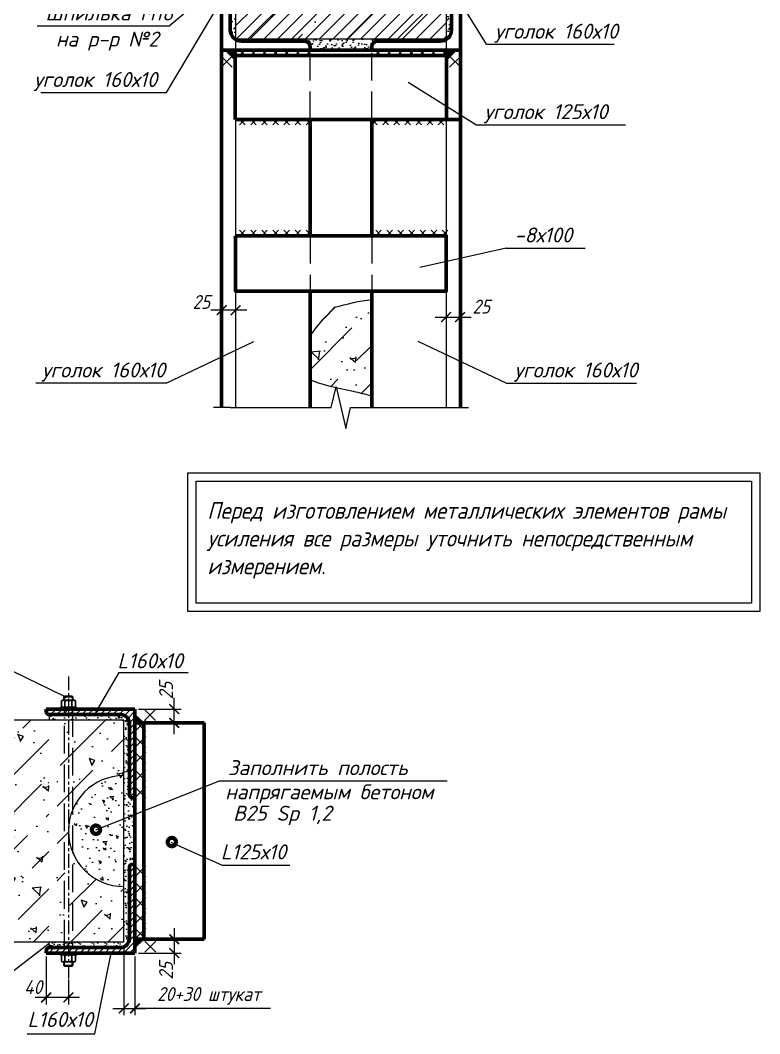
# Model space of a CAD drawing. Header units: millimetres. Extents: x 749182 to 2267578, y 70462 to 311449.
# Drawn here: x 2157610 to 2160279, y 173083 to 176737 of the extents above; entities that cross this region are included whole.
import ezdxf

# ---------------------------------------------------------------- set-up
doc = ezdxf.new("R2010")
doc.units = ezdxf.units.MM
doc.linetypes.add('GOST2.303 4', pattern=[7, 5, -2, 0])
doc.linetypes.add('осеваяX2', pattern=[4, 2.5, -0.5, 0.5, -0.5])
doc.layers.get('Defpoints').update_dxf_attribs({"color": 255})
for name, color, linetype, lineweight in [('1Стены', 252, 'Continuous', 25), ('монолит', 176, 'Continuous', 50), ('Оси', 165, 'осеваяX2', 13), ('Размер', 7, 'Continuous', 13), ('сварка', 156, 'Continuous', 9), ('штрих', 8, 'Continuous', 5), ('штриховка кирпич', 42, 'Continuous', 5), ('Штрихока', 8, 'Continuous', 9)]:
    doc.layers.add(name, color=color, linetype=linetype, lineweight=lineweight)
for name, color, linetype in [('металл', 124, 'Continuous'), ('Текст', 7, 'Continuous'), ('Штриховка', 252, 'Continuous')]:
    doc.layers.add(name, color=color, linetype=linetype)
doc.styles.add('GOST 2.304_new', font='isocpeur.ttf', dxfattribs={"width": 0.9, "oblique": 15})
doc.styles.add('М2', font='isocpeui.ttf')
doc.dimstyles.new('SPDS', dxfattribs={"dimscale": 25, "dimtxt": 2.5, "dimasz": 1.77, "dimexe": 1.25, "dimexo": 0.625, "dimtad": 1, "dimdec": 0, "dimrnd": 0.001, "dimtxsty": 'GOST 2.304_new', "dimblk": 'ARCHTICK', "dimcen": 2.5, "dimdle": 2, "dimclrt": 256, "dimazin": 2, "dimtfac": 0.75, "dimtdec": 0, "dimtmove": 1, "dimatfit": 3, "dimfxl": 0, "dimtolj": 1, "dimlwd": 9, "dimlwe": 9, "dimarcsym": 0})
doc.dimstyles.new('SPDS 1_10', dxfattribs={"dimscale": 10, "dimtxt": 2.5, "dimasz": 1.77, "dimexe": 1.25, "dimexo": 0.625, "dimtad": 1, "dimdec": 0, "dimrnd": 0.001, "dimtxsty": 'М2', "dimblk": 'ARCHTICK', "dimcen": 2.5, "dimdle": 2, "dimclrt": 256, "dimadec": 0, "dimazin": 2, "dimtfac": 0.75, "dimtdec": 0, "dimtmove": 1, "dimatfit": 3, "dimfxl": 0, "dimtolj": 1, "dimlwd": 9, "dimlwe": 9, "dimarcsym": 0})
pattern_1 = [(45, (-42280836.909, -1566171.512), (-5.6126600757, 5.6126600757), [])]

# ---------------------------------------------------------------- blocks, each defined once
blk = doc.blocks.new('_ArchTick')
at = {"color": 0, "linetype": 'ByBlock', "const_width": 0.15}
blk.add_lwpolyline([(-0.5, -0.5), (0.5, 0.5)], dxfattribs=at)
blk = doc.blocks.new('*D3067')
at = {"layer": 'Defpoints', "color": 0, "lineweight": 20, "ltscale": 10, "transparency": 16777216}
for p in [(383, -779.1), (423, -820.5), (383, -859.1)]:
    blk.add_point(p, dxfattribs=at)
at = {"layer": 'Размер', "color": 0, "lineweight": 9, "ltscale": 10, "transparency": 16777216}
for p, q in [((383, -785.3), (383, -871.6)), ((423, -826.7), (423, -871.6)), ((443, -859.1), (363, -859.1))]:
    blk.add_line(p, q, dxfattribs=at)
at = {"layer": 'Размер', "color": 0, "lineweight": 9, "ltscale": 10, "transparency": 16777216, "xscale": 17.7, "yscale": 17.7, "zscale": 17.7, "rotation": 180}
blk.add_blockref('_ArchTick', (383, -859.1), dxfattribs=at)
at = {"layer": 'Размер', "color": 0, "lineweight": 9, "ltscale": 10, "transparency": 16777216, "xscale": 17.7, "yscale": 17.7, "zscale": 17.7}
blk.add_blockref('_ArchTick', (423, -859.1), dxfattribs=at)
at = {"layer": 'Размер', "ltscale": 10, "transparency": 16777216, "insert": (359.4, -840.4), "char_height": 25, "attachment_point": 5, "style": 'GOST 2.304_new'}
blk.add_mtext('\\A1;40', dxfattribs=at)
blk = doc.blocks.new('*D838')
at = {"layer": 'Defpoints', "color": 0, "ltscale": 20, "transparency": 16777216}
for p in [(543, -339.1), (614, -339.1), (543, -364.1)]:
    blk.add_point(p, dxfattribs=at)
at = {"layer": 'Размер', "color": 0, "lineweight": 9, "ltscale": 20, "transparency": 16777216}
for p, q in [((614, -384.1), (614, -319.1)), ((549.3, -339.1), (626.5, -339.1)), ((549.3, -364.1), (626.5, -364.1))]:
    blk.add_line(p, q, dxfattribs=at)
at = {"layer": 'Размер', "color": 0, "lineweight": 9, "ltscale": 20, "transparency": 16777216, "xscale": 17.7, "yscale": 17.7, "zscale": 17.7}
for p, rotation in [((614, -339.1), 90), ((614, -364.1), 270)]:
    blk.add_blockref('_ArchTick', p, dxfattribs=dict(at, rotation=rotation))
at = {"layer": 'Размер', "ltscale": 20, "transparency": 16777216, "insert": (599.2, -305.9), "char_height": 25, "attachment_point": 5, "rotation": 90, "style": 'GOST 2.304_new'}
blk.add_mtext('\\A1;25', dxfattribs=at)
blk = doc.blocks.new('*D723')
at = {"layer": 'Defpoints', "color": 0, "ltscale": 20, "transparency": 16777216}
for p in [(543, -754.1), (543, -779.1), (614, -779.1)]:
    blk.add_point(p, dxfattribs=at)
at = {"layer": 'Размер', "color": 0, "lineweight": 9, "ltscale": 20, "transparency": 16777216}
for p, q in [((614, -734.1), (614, -799.1)), ((549.3, -754.1), (626.5, -754.1)), ((549.3, -779.1), (626.5, -779.1))]:
    blk.add_line(p, q, dxfattribs=at)
at = {"layer": 'Размер', "color": 0, "lineweight": 9, "ltscale": 20, "transparency": 16777216, "xscale": 17.7, "yscale": 17.7, "zscale": 17.7}
for p, rotation in [((614, -754.1), 90), ((614, -779.1), 270)]:
    blk.add_blockref('_ArchTick', p, dxfattribs=dict(at, rotation=rotation))
at = {"layer": 'Размер', "ltscale": 20, "transparency": 16777216, "insert": (599.2, -811), "char_height": 25, "attachment_point": 5, "rotation": 90, "style": 'GOST 2.304_new'}
blk.add_mtext('\\A1;25', dxfattribs=at)
blk = doc.blocks.new('свар')
at = {"layer": 'сварка', "color": 0, "linetype": 'Continuous', "ltscale": 10}
for p, q in [((10, 10), (-10, -10)), ((-10, 10), (10, -10))]:
    blk.add_line(p, q, dxfattribs=at)
blk = doc.blocks.new('*D3068')
at = {"color": 0, "lineweight": 9, "ltscale": 100, "transparency": 16777216}
for p, q in [((523, -765.3), (523, -891.3)), ((543, -785.3), (543, -891.3)), ((503, -878.8), (563, -878.8)), ((787.4, -878.8), (543, -878.8))]:
    blk.add_line(p, q, dxfattribs=at)
at = {"layer": 'Defpoints', "color": 0, "lineweight": 20, "ltscale": 100, "transparency": 16777216}
for p in [(523, -759.1), (543, -779.1), (543, -878.8)]:
    blk.add_point(p, dxfattribs=at)
at = {"color": 0, "lineweight": 9, "ltscale": 100, "transparency": 16777216, "xscale": 17.7, "yscale": 17.7, "zscale": 17.7, "rotation": 180}
blk.add_blockref('_ArchTick', (523, -878.8), dxfattribs=at)
at = {"color": 0, "lineweight": 9, "ltscale": 100, "transparency": 16777216, "xscale": 17.7, "yscale": 17.7, "zscale": 17.7}
blk.add_blockref('_ArchTick', (543, -878.8), dxfattribs=at)
at = {"ltscale": 100, "transparency": 16777216, "insert": (676.5, -856.3), "char_height": 25, "width": 317.422, "attachment_point": 5, "style": 'GOST 2.304_new'}
blk.add_mtext('\\A1;20+30 штукат', dxfattribs=at)
blk = doc.blocks.new('*D722')
at = {"layer": 'Defpoints', "color": 0, "ltscale": 20, "transparency": 16777216}
for p in [(-25, 254.7), (0, 209.7), (-25, 175.7)]:
    blk.add_point(p, dxfattribs=at)
at = {"layer": 'Размер', "color": 0, "lineweight": 9, "ltscale": 20, "transparency": 16777216}
for p, q in [((-25, 248.5), (-25, 163.2)), ((0, 203.5), (0, 163.2)), ((20, 175.7), (-45, 175.7))]:
    blk.add_line(p, q, dxfattribs=at)
at = {"layer": 'Размер', "color": 0, "lineweight": 9, "ltscale": 20, "transparency": 16777216, "xscale": 17.7, "yscale": 17.7, "zscale": 17.7, "rotation": 180}
blk.add_blockref('_ArchTick', (-25, 175.7), dxfattribs=at)
at = {"layer": 'Размер', "color": 0, "lineweight": 9, "ltscale": 20, "transparency": 16777216, "xscale": 17.7, "yscale": 17.7, "zscale": 17.7}
blk.add_blockref('_ArchTick', (0, 175.7), dxfattribs=at)
at = {"layer": 'Размер', "ltscale": 20, "transparency": 16777216, "insert": (-61.9, 190.5), "char_height": 25, "attachment_point": 5, "style": 'GOST 2.304_new'}
blk.add_mtext('\\A1;25', dxfattribs=at)
blk = doc.blocks.new('*D721')
at = {"layer": 'Defpoints', "color": 0, "ltscale": 20, "transparency": 16777216}
for p in [(405, 254.7), (380, 209.7), (405, 163.3)]:
    blk.add_point(p, dxfattribs=at)
at = {"layer": 'Размер', "color": 0, "lineweight": 9, "ltscale": 20, "transparency": 16777216}
for p, q in [((405, 248.5), (405, 150.8)), ((380, 203.5), (380, 150.8)), ((360, 163.3), (425, 163.3))]:
    blk.add_line(p, q, dxfattribs=at)
at = {"layer": 'Размер', "color": 0, "lineweight": 9, "ltscale": 20, "transparency": 16777216, "xscale": 17.7, "yscale": 17.7, "zscale": 17.7, "rotation": 180}
blk.add_blockref('_ArchTick', (380, 163.3), dxfattribs=at)
at = {"layer": 'Размер', "color": 0, "lineweight": 9, "ltscale": 20, "transparency": 16777216, "xscale": 17.7, "yscale": 17.7, "zscale": 17.7}
blk.add_blockref('_ArchTick', (405, 163.3), dxfattribs=at)
at = {"layer": 'Размер', "ltscale": 20, "transparency": 16777216, "insert": (443.3, 182.2), "char_height": 25, "attachment_point": 5, "style": 'GOST 2.304_new'}
blk.add_mtext('\\A1;25', dxfattribs=at)
blk = doc.blocks.new('A$Cb5a00bde')
at = {"layer": 'Размер', "ltscale": 20}
h = blk.add_hatch(dxfattribs=at)
h.set_pattern_fill('AR-CONC', color=0, scale=0.7, angle=90)
h.set_pattern_definition([(140, (-186496.8, 233616.44), (11.15736, 127.52927), [13.335, -146.685]), (85, (-186496.8, 233616.44), (-133.73979, -24.670395), [10.668, -117.34841]), (190.451445, (-186495.87, 233627.07), (-122.582426, 102.858873), [11.333006, -124.66317]), (136.1842, (-186532.36, 233616.44), (29.42963, 189.75533), [20.0025, -220.0275]), (186.63556, (-186529.9, 233632.25), (-173.19829, 166.18289), [16.99952, -186.99493]), (81.18415, (-186532.36, 233616.44), (-173.19829, 166.1829), [16.00198, -176.02181]), (111, (-186523.47, 233634.22), (71.58564, 106.130074), [13.335, -146.685]), (56, (-186523.47, 233634.22), (-128.931576, 43.26142), [10.668, -117.348]), (161.451445, (-186517.5, 233643.07), (-57.34594, 149.391493), [11.333006, -124.662956]), (127.5, (-186496.8, 233616.44), (-59.188527, 2.162022), [0, -115.9256, 0, -119.126, 0, -117.7925]), (97.5, (-186496.8, 233616.44), (-70.126402, 46.773764), [0, -67.9196, 0, -113.2586, 0, -44.8945]), (57.5, (-186496.8, 233576.793), (4.010121, 94.9134166), [0, -44.45, 0, -138.684, 0, -184.023]), (47.5, (-186496.8, 233559.01), (-17.798544, 103.690427), [0, -57.785, 0, -92.1004, 0, -130.683])])
h.paths.add_polyline_path([(-14, -759.1), (387.9, -759.1), (387.9, -359.1), (301.2, -359.1), (-14, -359.1), (-14, -541.6), (23.5, -550.3), (-14, -559.1)])
edge = h.paths.add_edge_path(flags=16)
edge.add_arc((203, -559.1), 100, 0, 360)
edge = h.paths.add_edge_path()
edge.add_line((523, -459.1), (523, -359.1))
edge.add_line((523, -359.1), (402.6, -359.1))
edge.add_line((402.6, -359.1), (402.6, -759.1))
edge.add_line((402.6, -759.1), (523, -759.1))
edge.add_line((523, -759.1), (523, -659.1))
edge.add_arc((523, -559.1), 100, 90, 270, ccw=False)
h = blk.add_hatch(dxfattribs=at)
h.set_pattern_fill('AR-SAND', color=0, scale=0.3)
h.set_pattern_definition([(37.5, (-42280836.909, -1566171.512), (-0.4800093888, 14.68239712), [0, -11.5824, 0, -12.954, 0, -12.3825]), (7.5, (-42280836.91, -1566171.512), (13.485698494, 21.504753017), [0, -6.2484, 0, -10.4394, 0, -4.0005]), (327.5, (-42280846.282, -1566171.512), (23.7297711072, 0.0431155404), [0, -3.81, 0, -13.716, 0, -17.907]), (317.5, (-42280846.282, -1566171.512), (22.906693574, 6.687879698), [0, -1.905, 0, -8.9916, 0, -10.287])])
h.paths.add_polyline_path([(415.7, -349.1), (388.3, -349.1), (388.3, -359.1), (415.7, -359.1)])
h.paths.add_polyline_path([(423, -349.1), (415.7, -349.1), (415.7, -359.1), (423, -359.1)])
h.paths.add_polyline_path([(430.4, -349.1), (423, -349.1), (423, -359.1), (430.4, -359.1)])
h.paths.add_polyline_path([(517, -349.1), (430.4, -349.1), (430.4, -359.1), (523, -359.1), (523, -759.1), (430.4, -759.1), (430.4, -769.1), (517, -769.1, 0.414214), (533, -753.1), (533, -624.4, -0.414214), (538.3, -619.1), (543, -619.1), (543, -499.1), (538.3, -499.1, -0.414214), (533, -493.8), (533, -365.1, 0.414214)])
h.paths.add_polyline_path([(430.4, -759.1), (423, -759.1), (423, -769.1), (430.4, -769.1)])
h.paths.add_polyline_path([(423, -759.1), (415.7, -759.1), (415.7, -769.1), (423, -769.1)])
h.paths.add_polyline_path([(415.7, -759.1), (388.3, -759.1), (388.3, -769.1), (415.7, -769.1)])
h = blk.add_hatch(dxfattribs=at)
h.set_pattern_fill('AR-CONC', color=0, scale=0.3, angle=90)
h.set_pattern_definition([(140, (-186496.8, 233616.44), (4.7817257, 54.655401), [5.715, -62.865]), (85, (-186496.8, 233616.44), (-57.317054, -10.573026), [4.572, -50.292175]), (190.451445, (-186496.4, 233620.997), (-52.535326, 44.082374), [4.857003, -53.427073]), (136.1842, (-186512.04, 233616.44), (12.612698, 81.323712), [8.5725, -94.2975]), (186.635558, (-186510.99, 233623.22), (-74.227837, 71.22124), [7.285507, -80.140682]), (81.18415, (-186512.04, 233616.44), (-74.227837, 71.22124), [6.85799, -75.43792]), (111, (-186508.23, 233624.06), (30.6795595, 45.4843174), [5.715, -62.865]), (56, (-186508.23, 233624.06), (-55.25639, 18.540609), [4.572, -50.292]), (161.451445, (-186505.674, 233627.85), (-24.576831, 64.024926), [4.857003, -53.426981]), (127.5, (-186496.8, 233616.442), (-25.3665117, 0.926581), [0, -49.6824, 0, -51.054, 0, -50.4825]), (97.5, (-186496.8, 233616.442), (-30.0541724, 20.0458988), [0, -29.1084, 0, -48.5394, 0, -19.2405]), (57.5, (-186496.8, 233599.45), (1.7186232, 40.6771786), [0, -19.05, 0, -59.436, 0, -78.867]), (47.5, (-186496.8, 233591.83), (-7.6279473, 44.4387544), [0, -24.765, 0, -39.4716, 0, -56.007])])
h.paths.add_polyline_path([(523, -459.1, 1), (523, -659.1)])
at = {"layer": 'сварка', "linetype": 'Continuous', "ltscale": 5}
for points in [[(543, -364.1), (543, -348.7), (559, -364.1)], [(543, -754.1), (543, -769.4), (559, -754.1)]]:
    blk.add_hatch(color=0, dxfattribs=at).paths.add_polyline_path(points)
at = {"layer": 'штрих', "ltscale": 20}
h = blk.add_hatch(dxfattribs=at)
h.set_pattern_fill('ANSI31', color=0, scale=2.5)
h.set_pattern_definition(pattern_1)
h.paths.add_polyline_path([(543, -339.1), (430.4, -339.1), (430.4, -349.1), (517, -349.1, -0.414214), (533, -365.1), (533, -493.8, 0.414214), (538.3, -499.1), (543, -499.1)])
h.paths.add_polyline_path([(430.4, -339.1), (423, -339.1), (423, -349.1), (430.4, -349.1)])
h.paths.add_polyline_path([(423, -339.1), (415.7, -339.1), (415.7, -349.1), (423, -349.1)])
h.paths.add_polyline_path([(415.7, -339.1), (383, -339.1), (383, -343.8, 0.414214), (388.3, -349.1), (415.7, -349.1)])
h = blk.add_hatch(dxfattribs=at)
h.set_pattern_fill('ANSI31', color=0, scale=2.5)
h.set_pattern_definition(pattern_1)
h.paths.add_polyline_path([(543, -779.1), (430.4, -779.1), (430.4, -769.1), (517, -769.1, 0.414214), (533, -753.1), (533, -624.4, -0.414214), (538.3, -619.1), (543, -619.1)])
h.paths.add_polyline_path([(430.4, -779.1), (423, -779.1), (423, -769.1), (430.4, -769.1)])
h.paths.add_polyline_path([(423, -779.1), (415.7, -779.1), (415.7, -769.1), (423, -769.1)])
h.paths.add_polyline_path([(415.7, -779.1), (383, -779.1), (383, -774.4, -0.414214), (388.3, -769.1), (415.7, -769.1)])
at = {"layer": 'штриховка кирпич', "ltscale": 20}
h = blk.add_hatch(dxfattribs=at)
h.set_pattern_fill('ANSI36', color=0, scale=15)
h.set_pattern_definition([(45, (-186496.8, 233616.44), (25.25697, 92.608891), [119.0625, -23.8125, 0, -23.8125])])
h.paths.add_polyline_path([(-14, -541.6), (23.5, -550.3), (-14, -559.1), (-14, -759.1), (387.9, -759.1), (387.9, -359.1), (301.2, -359.1), (-14, -359.1)])
edge = h.paths.add_edge_path(flags=16)
edge.add_arc((203, -559.1), 100, 0, 360)
edge = h.paths.add_edge_path()
edge.add_line((402.6, -759.1), (523, -759.1))
edge.add_line((523, -759.1), (523, -659.1))
edge.add_arc((523, -559.1), 100, 90, 270, ccw=False)
edge.add_line((523, -459.1), (523, -359.1))
edge.add_line((523, -359.1), (402.6, -359.1))
edge.add_line((402.6, -359.1), (402.6, -759.1))
at = {"color": 0, "ltscale": 10}
for p, q in [((388.3, -349.1), (388.3, -359.1)), ((388.3, -769.1), (388.3, -759.1))]:
    blk.add_line(p, q, dxfattribs=at)
at = {"layer": '1Стены', "color": 0, "linetype": 'GOST2.303 4', "lineweight": 13, "ltscale": 10}
for p, q in [((415.7, -769.1), (415.7, -339.1)), ((430.4, -339.1), (430.4, -769.1))]:
    blk.add_line(p, q, dxfattribs=at)
at = {"layer": 'металл', "color": 0, "linetype": 'Continuous', "lineweight": 30, "ltscale": 10}
for p, q in [((412.6, -323.1), (410.3, -324.4)), ((410.3, -324.4), (410.3, -334.8)), ((423, -323.1), (412.6, -323.1)), ((416.1, -315.7), (415, -316.8)), ((431, -316.8), (415, -316.8)), ((415, -323.1), (415, -316.8)), ((429.9, -315.7), (416.1, -315.7)), ((416.7, -334.8), (416.7, -324.4)), ((423, -323.1), (433.5, -323.1)), ((429.4, -334.8), (429.4, -324.4)), ((431, -316.8), (429.9, -315.7)), ((431, -316.8), (431, -323.1)), ((433.5, -323.1), (435.7, -324.4)), ((435.7, -324.4), (435.7, -334.8)), ((408, -336.1), (408, -339.1)), ((438, -336.1), (408, -336.1)), ((408, -339.1), (438, -339.1)), ((412.6, -336.1), (410.3, -334.8)), ((423, -336.1), (412.6, -336.1)), ((431, -336.1), (415, -336.1)), ((423, -336.1), (433.5, -336.1)), ((433.5, -336.1), (435.7, -334.8)), ((438, -339.1), (438, -336.1)), ((408, -782.1), (408, -779.1)), ((408, -779.1), (438, -779.1)), ((438, -782.1), (408, -782.1)), ((412.6, -782.1), (410.3, -783.4)), ((410.3, -793.8), (410.3, -783.4)), ((423, -782.1), (412.6, -782.1)), ((431, -782.1), (415, -782.1)), ((416.7, -783.4), (416.7, -793.8)), ((423, -782.1), (433.5, -782.1)), ((429.4, -783.4), (429.4, -793.8)), ((433.5, -782.1), (435.7, -783.4)), ((435.7, -793.8), (435.7, -783.4)), ((438, -779.1), (438, -782.1)), ((412.6, -795.1), (410.3, -793.8)), ((423, -795.1), (412.6, -795.1)), ((415, -795.1), (415, -801.3)), ((416.1, -802.4), (415, -801.3)), ((431, -801.3), (415, -801.3)), ((429.9, -802.4), (416.1, -802.4)), ((423, -795.1), (433.5, -795.1)), ((431, -801.3), (429.9, -802.4)), ((431, -801.3), (431, -795.1)), ((433.5, -795.1), (435.7, -793.8))]:
    blk.add_line(p, q, dxfattribs=at)
at = {"layer": 'металл', "color": 0, "linetype": 'Continuous', "lineweight": 25, "ltscale": 10}
for p, q in [((416.1, -315.7), (416.1, -323.1)), ((429.9, -315.7), (429.9, -323.1))]:
    blk.add_line(p, q, dxfattribs=at)
at = {"layer": 'металл', "color": 0, "linetype": 'Continuous', "lineweight": 60, "ltscale": 10, "extrusion": (0, 0, -1)}
for p, q in [((383, -339.1), (383, -343.8)), ((543, -339.1), (383, -339.1)), ((543, -499.1), (543, -339.1)), ((388.3, -349.1), (517, -349.1)), ((533, -365.1), (533, -493.8)), ((538.3, -499.1), (543, -499.1)), ((538.3, -619.1), (543, -619.1)), ((543, -619.1), (543, -779.1)), ((533, -753.1), (533, -624.4)), ((383, -779.1), (383, -774.4)), ((543, -779.1), (383, -779.1)), ((388.3, -769.1), (517, -769.1))]:
    blk.add_line(p, q, dxfattribs=at)
at = {"layer": 'металл', "color": 0, "linetype": 'Continuous', "lineweight": 60, "ltscale": 100}
for p, q in [((543, -364.1), (543, -749.1)), ((668, -364.1), (543, -364.1)), ((559, -754.1), (559, -364.1)), ((668, -364.1), (668, -754.1)), ((668, -754.1), (543, -754.1))]:
    blk.add_line(p, q, dxfattribs=at)
at = {"layer": 'металл', "color": 0, "linetype": 'Continuous', "lineweight": 30, "ltscale": 10}
for centre, radius, start, end in [((413.5, -329), 5.62, 55.6158, 115.6158), ((423, -344.4), 21, 72.412, 107.588), ((432.5, -329), 5.62, 64.3842, 124.3842), ((413.5, -330.1), 5.62, 244.3842, 304.3842), ((423, -314.7), 21, 252.412, 287.588), ((432.5, -330.1), 5.62, 235.6158, 295.6158), ((413.5, -788), 5.62, 55.6158, 115.6158), ((423, -803.4), 21, 72.412, 107.588), ((432.5, -788), 5.62, 64.3842, 124.3842), ((413.5, -789.1), 5.62, 244.3842, 304.3842), ((423, -773.7), 21, 252.412, 287.588), ((432.5, -789.1), 5.62, 235.6158, 295.6158)]:
    blk.add_arc(centre, radius, start, end, dxfattribs=at)
at = {"layer": 'металл', "color": 0, "linetype": 'Continuous', "lineweight": 60, "ltscale": 10, "extrusion": (0, 0, -1)}
for centre, radius, start, end in [((-388.3, -343.8), 5.3, 270, 0), ((-517, -365.1), 16, 90, 180), ((-538.3, -493.8), 5.3, 270, 0), ((-538.3, -624.4), 5.3, 0, 90), ((-517, -753.1), 16, 180, 270), ((-388.3, -774.4), 5.3, 0, 90)]:
    blk.add_arc(centre, radius, start, end, dxfattribs=at)
at = {"layer": 'монолит', "color": 0, "lineweight": 25, "ltscale": 100}
for p, q in [((523, -359.1), (-14, -359.1)), ((523, -759.1), (523, -359.1)), ((523, -759.1), (-14, -759.1))]:
    blk.add_line(p, q, dxfattribs=at)
blk.add_arc((523, -559.1), 100, 90, 270, dxfattribs=at)
at = {"layer": 'Оси', "color": 0, "ltscale": 10}
blk.add_line((423, -280.2), (423, -840.6), dxfattribs=at)
at = {"layer": 'сварка', "color": 0, "linetype": 'Continuous', "ltscale": 5}
for p, q in [((543, -348.7), (559, -364.1)), ((543, -769.4), (559, -754.1))]:
    blk.add_line(p, q, dxfattribs=at)
at = {"layer": 'Текст', "ltscale": 10}
for p, q in [((415, -315.7), (302.2, -261.2)), ((695.9, -468.3), (1106.6, -468.3)), ((700.4, -620.8), (822.5, -620.8))]:
    blk.add_line(p, q, dxfattribs=at)
at = {"layer": 'Текст', "color": 0, "ltscale": 10}
for p, q in [((513.9, -273.3), (471.8, -345.3)), ((513.9, -273.3), (638.9, -273.3)), ((472.8, -556.7), (695.9, -468.3)), ((607.9, -578.9), (700.4, -620.8)), ((388.3, -762), (309.2, -822.8)), ((470.9, -924.5), (500.3, -779.1)), ((348.8, -924.5), (470.9, -924.5))]:
    blk.add_line(p, q, dxfattribs=at)
at = {"layer": 'Текст', "color": 0, "linetype": 'Continuous', "lineweight": 25, "ltscale": 10}
for p, q in [((416.1, -802.4), (416.1, -795.1)), ((429.9, -802.4), (429.9, -795.1))]:
    blk.add_line(p, q, dxfattribs=at)
at = {"layer": 'Текст', "color": 0, "ltscale": 10, "const_width": 15}
for points in [[(476.5, -556.7, 1), (469, -556.7, 1)], [(613.4, -578.9, 1), (605.9, -578.9, 1)]]:
    blk.add_lwpolyline(points, format="xyb", close=True, dxfattribs=at)
at = {"layer": 'Размер', "color": 0, "rotation": 270.0000000023722}
for p in [(570.3, -350), (553, -369.6), (553, -398.5), (553, -426.8), (553, -458.9), (553, -489.1), (553, -631.9), (553, -661.5), (553, -689.1), (553, -716.4), (553, -744.1), (571, -767.5)]:
    blk.add_blockref('свар', p, dxfattribs=at)
at = {"layer": 'Текст', "ltscale": 10, "style": 'М2'}
for s, p in [('L160х10', (511.5, -265.6)), ('Заполнить полость', (710.9, -458.3)), ('напрягаемым бетоном ', (705.9, -501.8)), ('В25 Sp 1,2', (720.3, -540.4)), ('L125х10', (698, -610.1)), ('L160х10', (349.3, -912.3))]:
    blk.add_text(s, height=27, dxfattribs=at).set_placement(p)
at = {"ltscale": 100}
dim = blk.add_linear_dim(base=(543, -878.8), p1=(523, -759.1), p2=(543, -779.1), text='<>+30 штукат', dimstyle='SPDS 1_10', dxfattribs=at)
dim.commit()
dim.dimension.update_dxf_attribs({"geometry": '*D3068', "text_midpoint": (676.5, -886.9), "dimtype": 160})
at = {"layer": 'Размер', "color": 0, "ltscale": 20}
for base, p1, p2, angle, override, picture, middle in [((614, -339.1), (543, -364.1), (543, -339.1), 270, {"dimscale": 10, "dimfxl": 1.25, "dimtfill": 0, "dimarcsym": 1}, '*D838', (617.9, -305.9)), ((614, -779.1), (543, -754.1), (543, -779.1), 90, {"dimscale": 10, "dimtxsty": 'GOST 2.304_new', "dimfxl": 1.25, "dimtfill": 0, "dimarcsym": 1}, '*D723', (617.9, -811))]:
    dim = blk.add_linear_dim(base=base, p1=p1, p2=p2, angle=angle, dimstyle='SPDS', override=override, dxfattribs=at)
    dim.commit()
    dim.dimension.update_dxf_attribs({"geometry": picture, "text_midpoint": middle, "dimtype": 128})
at = {"layer": 'Размер', "color": 0, "ltscale": 10}
dim = blk.add_linear_dim(base=(383, -859.1), p1=(423, -820.5), p2=(383, -779.1), dimstyle='SPDS', override={"dimscale": 10, "dimtxsty": 'GOST 2.304_new', "dimfxl": 1.25, "dimtfill": 0, "dimarcsym": 1}, dxfattribs=at)
dim.commit()
dim.dimension.update_dxf_attribs({"geometry": '*D3067', "text_midpoint": (359.4, -859.1), "dimtype": 160})
blk = doc.blocks.new('A$Cb0885363')
at = {"ltscale": 100}
h = blk.add_hatch(color=0, dxfattribs=at)
h.dxf.hatch_style = 1
h.paths.add_polyline_path([(-18.7, 644.7), (-0.6, 644.7), (-0.6, 626.7)])
h = blk.add_hatch(color=0, dxfattribs=at)
h.dxf.hatch_style = 1
h.paths.add_polyline_path([(398.7, 644.7), (380.6, 644.7), (380.6, 626.7)])
at = {"layer": 'Размер', "ltscale": 20}
h = blk.add_hatch(dxfattribs=at)
h.set_pattern_fill('AR-SAND', color=0, scale=0.3, angle=90)
h.set_pattern_definition([(127.5, (-42286669.228, -1517349.751), (-14.68239712, -0.4800093888), [0, -11.5824, 0, -12.954, 0, -12.3825]), (97.5, (-42286669.228, -1517349.75), (-21.504753017, 13.485698494), [0, -6.2484, 0, -10.4394, 0, -4.0005]), (57.5, (-42286669.228, -1517359.123), (-0.0431155404, 23.7297711072), [0, -3.81, 0, -13.716, 0, -17.907]), (47.5, (-42286669.228, -1517359.123), (-6.687879698, 22.906693574), [0, -1.905, 0, -8.9916, 0, -10.287])])
edge = h.paths.add_edge_path()
edge.add_line((255.6, 660.7), (369.6, 660.7))
edge.add_arc((369.6, 680.7), 20, 270, 301.3323)
edge.add_line((380, 663.6), (380, 664.7))
edge.add_line((380, 664.7), (0, 664.7))
edge.add_line((0, 664.7), (0, 663.6))
edge.add_arc((10.4, 680.7), 20, 238.6677, 270)
edge.add_line((10.4, 660.7), (124.4, 660.7))
edge.add_arc((124.4, 650.7), 10, 0, 90, ccw=False)
edge.add_line((134.4, 650.7), (134.4, 644.7))
edge.add_line((134.4, 644.7), (245.6, 644.7))
edge.add_line((245.6, 644.7), (245.6, 650.7))
edge.add_arc((255.6, 650.7), 10, 90, 180, ccw=False)
edge = h.paths.add_edge_path()
edge.add_line((0, 799.7), (-9.6, 799.7))
edge.add_line((-9.6, 799.7), (-9.6, 680.7))
edge.add_arc((10.4, 680.7), 20, 180, 238.6677)
edge.add_line((0, 663.6), (0, 799.7))
edge = h.paths.add_edge_path()
edge.add_line((389.6, 799.7), (380, 799.7))
edge.add_line((380, 799.7), (380, 663.6))
edge.add_arc((369.6, 680.7), 20, 301.3323, 360)
edge.add_line((389.6, 680.7), (389.6, 799.7))
h = blk.add_hatch(dxfattribs=at)
h.set_pattern_fill('AR-CONC', color=0, scale=0.7, angle=90)
h.set_pattern_definition([(140, (-188483.56, 233920.53), (11.15736, 127.52927), [13.335, -146.685]), (85, (-188483.56, 233920.53), (-133.73979, -24.670395), [10.668, -117.34841]), (190.451445, (-188482.63, 233931.16), (-122.582426, 102.858873), [11.333006, -124.66317]), (136.1842, (-188519.12, 233920.53), (29.42963, 189.75533), [20.0025, -220.0275]), (186.63556, (-188516.67, 233936.34), (-173.19829, 166.18289), [16.99952, -186.99493]), (81.18415, (-188519.12, 233920.53), (-173.19829, 166.1829), [16.00198, -176.02181]), (111, (-188510.23, 233938.31), (71.58564, 106.130074), [13.335, -146.685]), (56, (-188510.23, 233938.31), (-128.931576, 43.26142), [10.668, -117.348]), (161.451445, (-188504.26, 233947.16), (-57.34594, 149.391493), [11.333006, -124.662956]), (127.5, (-188483.557, 233920.53), (-59.188527, 2.162022), [0, -115.9256, 0, -119.126, 0, -117.7925]), (97.5, (-188483.56, 233920.53), (-70.126402, 46.773764), [0, -67.9196, 0, -113.2586, 0, -44.8945]), (57.5, (-188483.557, 233880.88), (4.010121, 94.9134166), [0, -44.45, 0, -138.684, 0, -184.023]), (47.5, (-188483.56, 233863.1), (-17.798544, 103.690427), [0, -57.785, 0, -92.1004, 0, -130.683])])
h.paths.add_polyline_path([(246.5, 25.7), (246.2, 25.8), (246, 25.9)])
h.paths.add_polyline_path([(249.1, 24.8), (248.9, 24.9), (249.4, 24.7)])
h.paths.add_polyline_path([(248.2, 25.1), (247.9, 25.2), (248.4, 25)])
h.paths.add_polyline_path([(250.1, 24.4), (249.9, 24.5), (250.4, 24.3)])
h.paths.add_polyline_path([(247.2, 25.5), (247, 25.6), (247.4, 25.4)])
h.paths.add_polyline_path([(134.4, 131.1), (134.4, 59), (134.6, 58.8), (135.2, 58.3), (135.8, 57.7), (136.4, 57.2), (137, 56.7), (137.6, 56.2), (138.2, 55.7), (138.8, 55.3), (139.4, 54.8), (140, 54.3), (140.7, 53.8), (141.3, 53.4), (142, 52.9), (142.6, 52.5), (143.3, 52), (143.9, 51.6), (144.6, 51.1), (145.2, 50.7), (145.9, 50.3), (146.6, 49.9), (147.3, 49.4), (148, 49), (148.7, 48.6), (149.4, 48.2), (150.1, 47.8), (150.8, 47.4), (151.5, 47.1), (152.2, 46.7), (152.9, 46.3), (153.6, 45.9), (154.3, 45.6), (155.1, 45.2), (155.8, 44.9), (156.5, 44.5), (157.3, 44.2), (158, 43.8), (158.7, 43.5), (159.5, 43.1), (160.2, 42.8), (161, 42.5), (161.7, 42.2), (162.5, 41.9), (163.2, 41.6), (164, 41.3), (164.7, 41), (165.5, 40.7), (166.3, 40.4), (167, 40.1), (167.8, 39.8), (168.5, 39.5), (169.3, 39.3), (170.1, 39), (170.8, 38.7), (171.6, 38.5), (172.4, 38.2), (173.2, 38), (173.9, 37.7), (174.7, 37.5), (175.5, 37.2), (176.2, 37), (177, 36.8), (177.8, 36.6), (178.5, 36.3), (179.3, 36.1), (180.1, 35.9), (180.8, 35.7), (181.6, 35.5), (182.4, 35.3), (183.1, 35.1), (183.9, 34.9), (184.6, 34.7), (185.4, 34.5), (186.1, 34.3), (186.9, 34.2), (187.7, 34), (188.4, 33.8), (189.2, 33.7), (189.9, 33.5), (190.6, 33.3), (191.4, 33.2), (192.1, 33), (192.9, 32.9), (193.6, 32.7), (194.3, 32.6), (195, 32.5), (195.8, 32.3), (196.5, 32.2), (197.2, 32.1), (197.9, 32), (198.6, 31.8), (199.3, 31.7), (200, 31.6), (200.7, 31.5), (201.4, 31.4), (202.1, 31.3), (202.8, 31.2), (203.5, 31.1), (204.1, 31), (204.8, 30.9), (205.5, 30.8), (206.1, 30.7), (206.8, 30.7), (207.4, 30.6), (208.1, 30.5), (208.7, 30.4), (209.3, 30.4), (210, 30.3), (210.6, 30.2), (211.2, 30.2), (211.8, 30.1), (212.4, 30.1), (213, 30), (213.6, 30), (214.2, 29.9), (214.8, 29.9), (215.4, 29.8), (215.9, 29.8), (216.5, 29.7), (217.1, 29.7), (217.7, 29.6), (218.2, 29.6), (218.8, 29.6), (219.3, 29.5), (219.9, 29.5), (220.4, 29.5), (221, 29.4), (221.5, 29.4), (222, 29.4), (222.6, 29.3), (223.1, 29.3), (223.6, 29.3), (224.1, 29.2), (224.7, 29.2), (225.2, 29.2), (225.7, 29.1), (226.2, 29.1), (226.7, 29), (227.2, 29), (227.7, 29), (228.2, 28.9), (228.7, 28.9), (229.2, 28.9), (229.7, 28.8), (230.2, 28.8), (230.7, 28.7), (231.2, 28.7), (231.7, 28.6), (232.2, 28.6), (232.7, 28.5), (233.1, 28.5), (233.6, 28.4), (234.1, 28.4), (234.6, 28.3), (235.1, 28.3), (235.5, 28.2), (236, 28.1), (236.5, 28), (237, 28), (237.4, 27.9), (237.9, 27.8), (238.4, 27.7), (238.9, 27.6), (239.3, 27.6), (239.8, 27.5), (240.3, 27.4), (240.8, 27.3), (241.2, 27.2), (241.7, 27.1), (242.2, 26.9), (242.7, 26.8), (243.1, 26.7), (243.6, 26.6), (244.1, 26.4), (244.6, 26.3), (245, 26.2), (245.5, 26), (245.6, 26), (245.6, 184.2), (244.7, 184.1), (243.6, 184), (242.5, 183.8), (241.4, 183.7), (240.3, 183.6), (239.3, 183.4), (238.2, 183.3), (237.1, 183.1), (236, 183), (235, 182.8), (233.9, 182.6), (232.9, 182.5), (231.8, 182.3), (230.8, 182.1), (229.7, 182), (228.7, 181.8), (227.6, 181.6), (226.6, 181.4), (225.6, 181.2), (224.6, 181), (223.5, 180.8), (222.5, 180.6), (221.5, 180.4), (220.5, 180.2), (219.5, 180), (218.5, 179.8), (217.5, 179.6), (216.5, 179.4), (215.5, 179.1), (214.5, 178.9), (213.6, 178.7), (212.6, 178.4), (211.6, 178.2), (210.6, 178), (209.7, 177.7), (208.7, 177.5), (207.8, 177.2), (206.8, 177), (205.9, 176.7), (204.9, 176.4), (204, 176.2), (203.1, 175.9), (202.1, 175.6), (201.2, 175.3), (200.3, 175.1), (199.4, 174.8), (198.4, 174.5), (197.5, 174.2), (196.6, 173.9), (195.7, 173.6), (194.8, 173.3), (194, 173), (193.1, 172.7), (192.2, 172.4), (191.3, 172), (190.4, 171.7), (189.6, 171.4), (188.7, 171.1), (187.9, 170.7), (187, 170.4), (186.2, 170.1), (185.3, 169.7), (184.5, 169.4), (183.6, 169), (182.8, 168.7), (182, 168.3), (181.2, 168), (180.3, 167.6), (179.5, 167.2), (178.7, 166.9), (177.9, 166.5), (177.1, 166.1), (176.3, 165.7), (175.6, 165.3), (174.8, 164.9), (174, 164.6), (173.2, 164.2), (172.5, 163.8), (171.7, 163.4), (170.9, 163), (170.2, 162.5), (169.4, 162.1), (168.7, 161.7), (167.9, 161.3), (167.2, 160.9), (166.5, 160.4), (165.8, 160), (165, 159.6), (164.3, 159.1), (163.6, 158.7), (162.9, 158.3), (162.2, 157.8), (161.5, 157.4), (160.8, 156.9), (160.2, 156.4), (159.5, 156), (158.8, 155.5), (158.2, 155), (157.5, 154.6), (156.8, 154.1), (156.2, 153.6), (155.5, 153.1), (154.9, 152.6), (154.3, 152.1), (153.6, 151.7), (153, 151.2), (152.4, 150.7), (151.8, 150.2), (151.2, 149.6), (150.6, 149.1), (150, 148.6), (149.4, 148.1), (148.8, 147.6), (148.2, 147), (147.6, 146.5), (147.1, 146), (146.5, 145.4), (146, 144.9), (145.4, 144.4), (144.9, 143.8), (144.3, 143.3), (143.8, 142.7), (143.2, 142.2), (142.7, 141.6), (142.2, 141), (141.7, 140.5), (141.2, 139.9), (140.7, 139.3), (140.2, 138.7), (139.7, 138.2), (139.2, 137.6), (138.7, 137), (138.3, 136.4), (137.8, 135.8), (137.3, 135.2), (136.9, 134.6), (136.4, 134), (136, 133.4), (135.5, 132.8), (135.1, 132.1), (134.7, 131.5)])
at = {"layer": 'Штриховка', "linetype": 'Continuous', "ltscale": 10}
h = blk.add_hatch(dxfattribs=at)
h.set_pattern_fill('BOUNDHATCH', color=0, scale=5.555556, style=0, pattern_type=2)
h.set_pattern_definition([(45, (-772878.406, 408036.374), (-12.47257795, 12.47257795), [])])
h.paths.add_polyline_path([(0, 664.7), (380, 664.7), (380, 669.5), (380, 719.5), (0, 719.5)])
at = {"layer": 'штриховка кирпич', "ltscale": 20}
h = blk.add_hatch(dxfattribs=at)
h.set_pattern_fill('ANSI36', color=0, scale=15)
h.set_pattern_definition([(45, (-773296.073, 351985.01), (25.2569703, 92.6088912), [119.0625, -23.8125, 0, -23.8125])])
h.paths.add_polyline_path([(370.8, -23.8), (370.8, -24.2), (370.8, -23.5)])
h.paths.add_polyline_path([(297.4, 4.7), (297.2, 4.7), (297.4, 4.7)])
h.paths.add_polyline_path([(134.4, 129.4), (134.4, 50.2), (135.8, 49.5), (137.4, 48.8), (139.1, 48), (140.8, 47.3), (142.6, 46.6), (144.5, 45.9), (146.3, 45.2), (148.3, 44.5), (150.2, 43.9), (152.2, 43.2), (154.3, 42.6), (156.4, 42), (158.5, 41.4), (160.7, 40.8), (163, 40.2), (165.2, 39.6), (167.6, 39.1), (169.9, 38.5), (172.3, 37.9), (174.7, 37.4), (177.2, 36.8), (179.7, 36.2), (182.2, 35.7), (184.8, 35.1), (187.4, 34.5), (190, 34), (192.7, 33.4), (195.4, 32.8), (198.1, 32.2), (200.9, 31.6), (203.7, 31), (206.5, 30.4), (209.3, 29.7), (212.2, 29.1), (215.1, 28.4), (218, 27.7), (221, 27), (223.9, 26.3), (226.9, 25.6), (229.9, 24.9), (232.9, 24.1), (235.9, 23.4), (238.9, 22.6), (242, 21.8), (245, 21), (245.6, 20.8), (245.6, 192.2), (244.7, 192.2), (243.8, 192.2), (242.8, 192.2), (241.9, 192.2), (241, 192.2), (240, 192.2), (239.1, 192.2), (238.2, 192.2), (237.2, 192.2), (236.3, 192.2), (235.3, 192.2), (234.4, 192.1), (233.4, 192.1), (232.4, 192.1), (231.5, 192), (230.5, 191.9), (229.5, 191.9), (228.6, 191.8), (227.6, 191.8), (226.6, 191.7), (225.7, 191.6), (224.7, 191.5), (223.7, 191.4), (222.7, 191.3), (221.7, 191.2), (220.7, 191.1), (219.7, 191), (218.8, 190.8), (217.8, 190.7), (216.8, 190.6), (215.8, 190.4), (214.8, 190.3), (213.8, 190.1), (212.8, 190), (211.7, 189.8), (210.7, 189.6), (209.7, 189.4), (208.7, 189.2), (207.7, 189), (206.7, 188.8), (205.7, 188.6), (204.6, 188.4), (203.6, 188.2), (202.6, 188), (201.6, 187.7), (200.5, 187.5), (199.5, 187.3), (198.5, 187), (197.4, 186.7), (196.4, 186.5), (195.3, 186.2), (194.3, 185.9), (193.3, 185.6), (192.2, 185.3), (191.2, 185), (190.1, 184.7), (189.1, 184.4), (188, 184.1), (187, 183.8), (185.9, 183.4), (184.9, 183.1), (183.8, 182.7), (182.7, 182.4), (181.7, 182), (180.6, 181.6), (179.6, 181.2), (178.5, 180.9), (175.2, 177.5), (172, 174.2), (168.9, 170.9), (165.9, 167.7), (163, 164.5), (160.1, 161.4), (157.4, 158.3), (154.8, 155.3), (152.2, 152.3), (149.7, 149.4), (147.3, 146.5), (145.1, 143.6), (142.8, 140.9), (140.7, 138.1), (138.7, 135.4), (136.7, 132.7), (134.9, 130.1)])
at = {"layer": 'Штрихока', "ltscale": 100}
h = blk.add_hatch(dxfattribs=at)
h.set_pattern_fill('ANSI35', color=256, scale=20)
h.paths.add_polyline_path([(380, 1756), (212.5, 1756), (203.8, 1718.5), (186.3, 1793.5), (177.5, 1756), (0, 1756), (0, 1559), (380, 1559)])
h.paths.add_polyline_path([(380, 1339), (0, 1339), (0, 1036.5), (167.5, 1101.8, -1.205504), (174.7, 1103.2, -0.829528), (167.5, 1101.8), (0, 1036.5), (0, 767.1), (380, 767.1)])
h.paths.add_polyline_path([(380, 752.4), (0, 752.4), (0, 664.7), (380, 664.7)])
at = {"color": 0, "ltscale": 100}
blk.add_line((-124.8, 568.1), (-19.2, 745.7), dxfattribs=at)
for points in [[(-18.7, 644.7), (-0.6, 644.7), (-0.6, 626.7), (-18.7, 644.7)], [(398.7, 644.7), (380.6, 644.7), (380.6, 626.7), (398.7, 644.7)]]:
    blk.add_lwpolyline(points, dxfattribs=at)
at = {"layer": '1Стены', "color": 0, "linetype": 'GOST2.303 4', "lineweight": 13, "ltscale": 10}
for p, q in [((134.4, 519.7), (134.4, 644.7)), ((245.6, 519.7), (245.6, 644.7)), ((134.4, 309.7), (134.4, 209.7)), ((245.6, 309.7), (245.6, 209.7))]:
    blk.add_line(p, q, dxfattribs=at)
at = {"layer": 'металл', "color": 0, "linetype": 'Continuous', "lineweight": 60, "ltscale": 100, "extrusion": (0, 0, -1)}
for p, q in [((-25.6, 644.7), (134.4, 644.7)), ((405.6, 644.7), (245.6, 644.7))]:
    blk.add_line(p, q, dxfattribs=at)
at = {"layer": 'металл', "color": 0, "linetype": 'Continuous', "lineweight": 60, "ltscale": 100}
for p, q in [((-25.6, 644.7), (405.6, 644.7)), ((-25.6, 519.7), (-25.6, 644.7)), ((-25.6, 0), (-25.6, 644.7)), ((-0.6, 519.7), (-0.6, 644.7)), ((380.6, 519.7), (380.6, 644.7)), ((405.6, 644.7), (405.6, 519.7)), ((405.6, 0), (405.6, 644.7)), ((-0.6, 634.7), (380.6, 634.7)), ((-0.6, 519.7), (405.6, 519.7)), ((134.4, 309.7), (134.4, 519.7)), ((245.6, 309.7), (245.6, 519.7)), ((134.4, 0), (134.4, 209.7)), ((245.6, 0), (245.6, 209.7))]:
    blk.add_line(p, q, dxfattribs=at)
for points in [[(10.4, 660.7), (124.4, 660.7, -0.414214), (134.4, 650.7), (134.4, 644.7), (-25.6, 644.7), (-25.6, 809.7), (-19.6, 809.7, -0.414214), (-9.6, 799.7), (-9.6, 680.7, 0.414214)], [(369.6, 660.7), (255.6, 660.7, 0.414214), (245.6, 650.7), (245.6, 644.7), (405.6, 644.7), (405.6, 809.7), (399.6, 809.7, 0.414214), (389.6, 799.7), (389.6, 680.7, -0.414214)]]:
    blk.add_lwpolyline(points, format="xyb", close=True, dxfattribs=at)
blk.add_lwpolyline([(0, 309.7), (380, 309.7), (380, 209.7), (0, 209.7)], close=True, dxfattribs=at)
at = {"layer": 'монолит', "color": 0, "lineweight": 25, "ltscale": 100}
for p, q in [((0, 1339), (0, 0)), ((380, 1339), (380, 0))]:
    blk.add_line(p, q, dxfattribs=at)
at = {"layer": 'Размер', "color": 0}
blk.add_line((-0.6, 664.7), (380.6, 664.7), dxfattribs=at)
at = {"layer": 'сварка', "color": 0, "linetype": 'Continuous', "ltscale": 5}
for p, q in [((7.2, 644.7), (17.2, 634.7)), ((17.2, 644.7), (7.2, 634.7)), ((27.2, 644.7), (37.2, 634.7)), ((37.2, 644.7), (27.2, 634.7)), ((47.2, 644.7), (57.2, 634.7)), ((57.2, 644.7), (47.2, 634.7)), ((67.2, 644.7), (77.2, 634.7)), ((77.2, 644.7), (67.2, 634.7)), ((87.2, 644.7), (97.2, 634.7)), ((97.2, 644.7), (87.2, 634.7)), ((107.2, 644.7), (117.2, 634.7)), ((117.2, 644.7), (107.2, 634.7)), ((127.2, 644.7), (137.2, 634.7)), ((137.2, 644.7), (127.2, 634.7)), ((252, 644.7), (262, 634.7)), ((262, 644.7), (252, 634.7)), ((272, 644.7), (282, 634.7)), ((282, 644.7), (272, 634.7)), ((292, 644.7), (302, 634.7)), ((302, 644.7), (292, 634.7)), ((312, 644.7), (322, 634.7)), ((322, 644.7), (312, 634.7)), ((332, 644.7), (342, 634.7)), ((342, 644.7), (332, 634.7)), ((352, 644.7), (362, 634.7)), ((362, 644.7), (352, 634.7)), ((372, 644.7), (382, 634.7)), ((382, 644.7), (372, 634.7)), ((7.2, 519.7), (17.2, 509.7)), ((17.2, 519.7), (7.2, 509.7)), ((27.2, 519.7), (37.2, 509.7)), ((37.2, 519.7), (27.2, 509.7)), ((47.2, 519.7), (57.2, 509.7)), ((57.2, 519.7), (47.2, 509.7)), ((67.2, 519.7), (77.2, 509.7)), ((77.2, 519.7), (67.2, 509.7)), ((87.2, 519.7), (97.2, 509.7)), ((97.2, 519.7), (87.2, 509.7)), ((107.2, 519.7), (117.2, 509.7)), ((117.2, 519.7), (107.2, 509.7)), ((127.2, 519.7), (137.2, 509.7)), ((137.2, 519.7), (127.2, 509.7)), ((245.6, 519.7), (255.6, 509.7)), ((255.6, 519.7), (245.6, 509.7)), ((265.6, 519.7), (275.6, 509.7)), ((275.6, 519.7), (265.6, 509.7)), ((285.6, 519.7), (295.6, 509.7)), ((295.6, 519.7), (285.6, 509.7)), ((305.6, 519.7), (315.6, 509.7)), ((315.6, 519.7), (305.6, 509.7)), ((325.6, 519.7), (335.6, 509.7)), ((335.6, 519.7), (325.6, 509.7)), ((345.6, 519.7), (355.6, 509.7)), ((355.6, 519.7), (345.6, 509.7)), ((365.6, 519.7), (375.6, 509.7)), ((375.6, 519.7), (365.6, 509.7)), ((7.2, 309.7), (17.2, 319.7)), ((17.2, 309.7), (7.2, 319.7)), ((27.2, 309.7), (37.2, 319.7)), ((37.2, 309.7), (27.2, 319.7)), ((47.2, 309.7), (57.2, 319.7)), ((57.2, 309.7), (47.2, 319.7)), ((67.2, 309.7), (77.2, 319.7)), ((77.2, 309.7), (67.2, 319.7)), ((87.2, 309.7), (97.2, 319.7)), ((97.2, 309.7), (87.2, 319.7)), ((107.2, 309.7), (117.2, 319.7)), ((117.2, 309.7), (107.2, 319.7)), ((127.2, 309.7), (137.2, 319.7)), ((137.2, 309.7), (127.2, 319.7)), ((252.8, 309.7), (262.8, 319.7)), ((262.8, 309.7), (252.8, 319.7)), ((272.8, 309.7), (282.8, 319.7)), ((282.8, 309.7), (272.8, 319.7)), ((292.8, 309.7), (302.8, 319.7)), ((302.8, 309.7), (292.8, 319.7)), ((312.8, 309.7), (322.8, 319.7)), ((322.8, 309.7), (312.8, 319.7)), ((332.8, 309.7), (342.8, 319.7)), ((342.8, 309.7), (332.8, 319.7)), ((352.8, 309.7), (362.8, 319.7)), ((362.8, 309.7), (352.8, 319.7)), ((372.8, 309.7), (382.8, 319.7)), ((382.8, 309.7), (372.8, 319.7)), ((0, 309.7), (64.4, 309.7)), ((245.6, 309.7), (310, 309.7))]:
    blk.add_line(p, q, dxfattribs=at)
at = {"layer": 'Текст', "color": 0, "ltscale": 10}
for p, q in [((-34.1, 759.7), (-120, 688)), ((452.7, 655.2), (399.9, 740.7)), ((-120, 688), (-358.3, 688)), ((452.7, 655.2), (683.3, 655.2)), ((433.7, 510.1), (311.2, 586.5)), ((-351.5, 568.1), (-124.8, 568.1)), ((433.7, 510.1), (703.4, 510.1)), ((488, 287.8), (332.5, 252.9)), ((488, 287.8), (630.7, 287.8)), ((-125.5, 44.4), (33.1, 119.4)), ((488, 44.4), (329.4, 119.4)), ((-125.5, 44.4), (-360.6, 44.4)), ((488, 44.4), (723.1, 44.4))]:
    blk.add_line(p, q, dxfattribs=at)
at = {"layer": 'штриховка кирпич', "color": 0, "linetype": 'Continuous', "ltscale": 10}
for p, q in [((-10, 0), (-40, 0)), ((390, 0), (420, 0))]:
    blk.add_line(p, q, dxfattribs=at)
blk.add_lwpolyline([(-10, 0), (172.5, 0), (181.2, 37.5), (198.7, -37.5), (207.5, 0), (390, 0)], dxfattribs=at)
at = {"layer": 'штриховка кирпич', "color": 0, "ltscale": 20}
for points in [[(178.5, 180.9), (201.2, 186.9), (223.9, 193), (245.6, 194.5)], [(134.4, 129.5), (144.8, 144.3), (159.3, 161.4), (178.5, 180.9)]]:
    blk.add_open_spline(points, degree=3, dxfattribs=at)
blk.add_open_spline([(245.6, 20.8), (234.5, 23.8), (189, 34.9), (152.1, 41.1), (134.4, 50.2)], degree=3, knots=[869.912679, 869.912679, 869.912679, 869.912679, 904.540462, 1012.371236, 1012.371236, 1012.371236, 1012.371236], dxfattribs=at)
at = {"layer": 'Размер', "color": 0, "rotation": 270.0000000023722}
blk.add_blockref('свар', (-16.2, 623.9), dxfattribs=at)
at = {"layer": 'Размер', "color": 0, "xscale": -1, "rotation": 89.99999999762788}
blk.add_blockref('свар', (396.2, 623.9), dxfattribs=at)
at = {"layer": 'Текст', "ltscale": 10, "style": 'М2'}
for s, p in [('Шпилька М16', (-343.3, 698)), ('на р-р №2', (-324.3, 651)), ('уголок 160х10', (467.7, 665.2)), ('уголок 160х10', (-363.9, 578.1)), ('уголок 125х10', (448.7, 520.1)), ('-8х100', (503, 297.8)), ('уголок 160х10', (-349.5, 54.4)), ('уголок 160х10', (503, 54.4))]:
    blk.add_text(s, height=27, dxfattribs=at).set_placement(p)
at = {"layer": 'Размер', "color": 0, "ltscale": 20}
for base, p1, p2, picture, middle in [((-25, 175.7), (0, 209.7), (-25, 254.7), '*D722', (-61.9, 171.8)), ((405, 163.3), (380, 209.7), (405, 254.7), '*D721', (443.3, 163.5))]:
    dim = blk.add_linear_dim(base=base, p1=p1, p2=p2, dimstyle='SPDS', override={"dimscale": 10, "dimtxsty": 'GOST 2.304_new', "dimfxl": 1.25, "dimtfill": 0, "dimarcsym": 1}, dxfattribs=at)
    dim.commit()
    dim.dimension.update_dxf_attribs({"geometry": picture, "text_midpoint": middle, "dimtype": 128})

msp = doc.modelspace()

# ---------------------------------------------------------------- linework, layer by layer
at = {"layer": 'Текст', "ltscale": 20}
for points in [[(2158215.2851, 175105.0845), (2160279.1124, 175105.0845), (2160279.1124, 174605.64), (2158215.2851, 174605.64)], [(2158245.2851, 175075.0845), (2160249.1124, 175075.0845), (2160249.1124, 174635.64), (2158245.2851, 174635.64)]]:
    msp.add_lwpolyline(points, close=True, dxfattribs=at)

# ---------------------------------------------------------------- block references
at = {"layer": 'Размер', "ltscale": 100, "xscale": 2, "yscale": 2, "zscale": 2}
for name, p in [('A$Cb0885363', (2158387.6202, 175340.5017)), ('A$Cb5a00bde', (2156938.1843, 174931.9312))]:
    msp.add_blockref(name, p, dxfattribs=at)

# ---------------------------------------------------------------- texts
at = {"layer": 'Текст', "ltscale": 20, "insert": (2158285.5132, 174999.7603), "char_height": 60, "attachment_point": 1, "style": 'GOST 2.304_new'}
msp.add_mtext_dynamic_manual_height_columns('Перед изготовлением металлических элементов рамы усиления все размеры уточнить непосредственным измерением.', width=1952.323026, gutter_width=125, heights=[0], dxfattribs=at)

doc.saveas('drawing.dxf')
